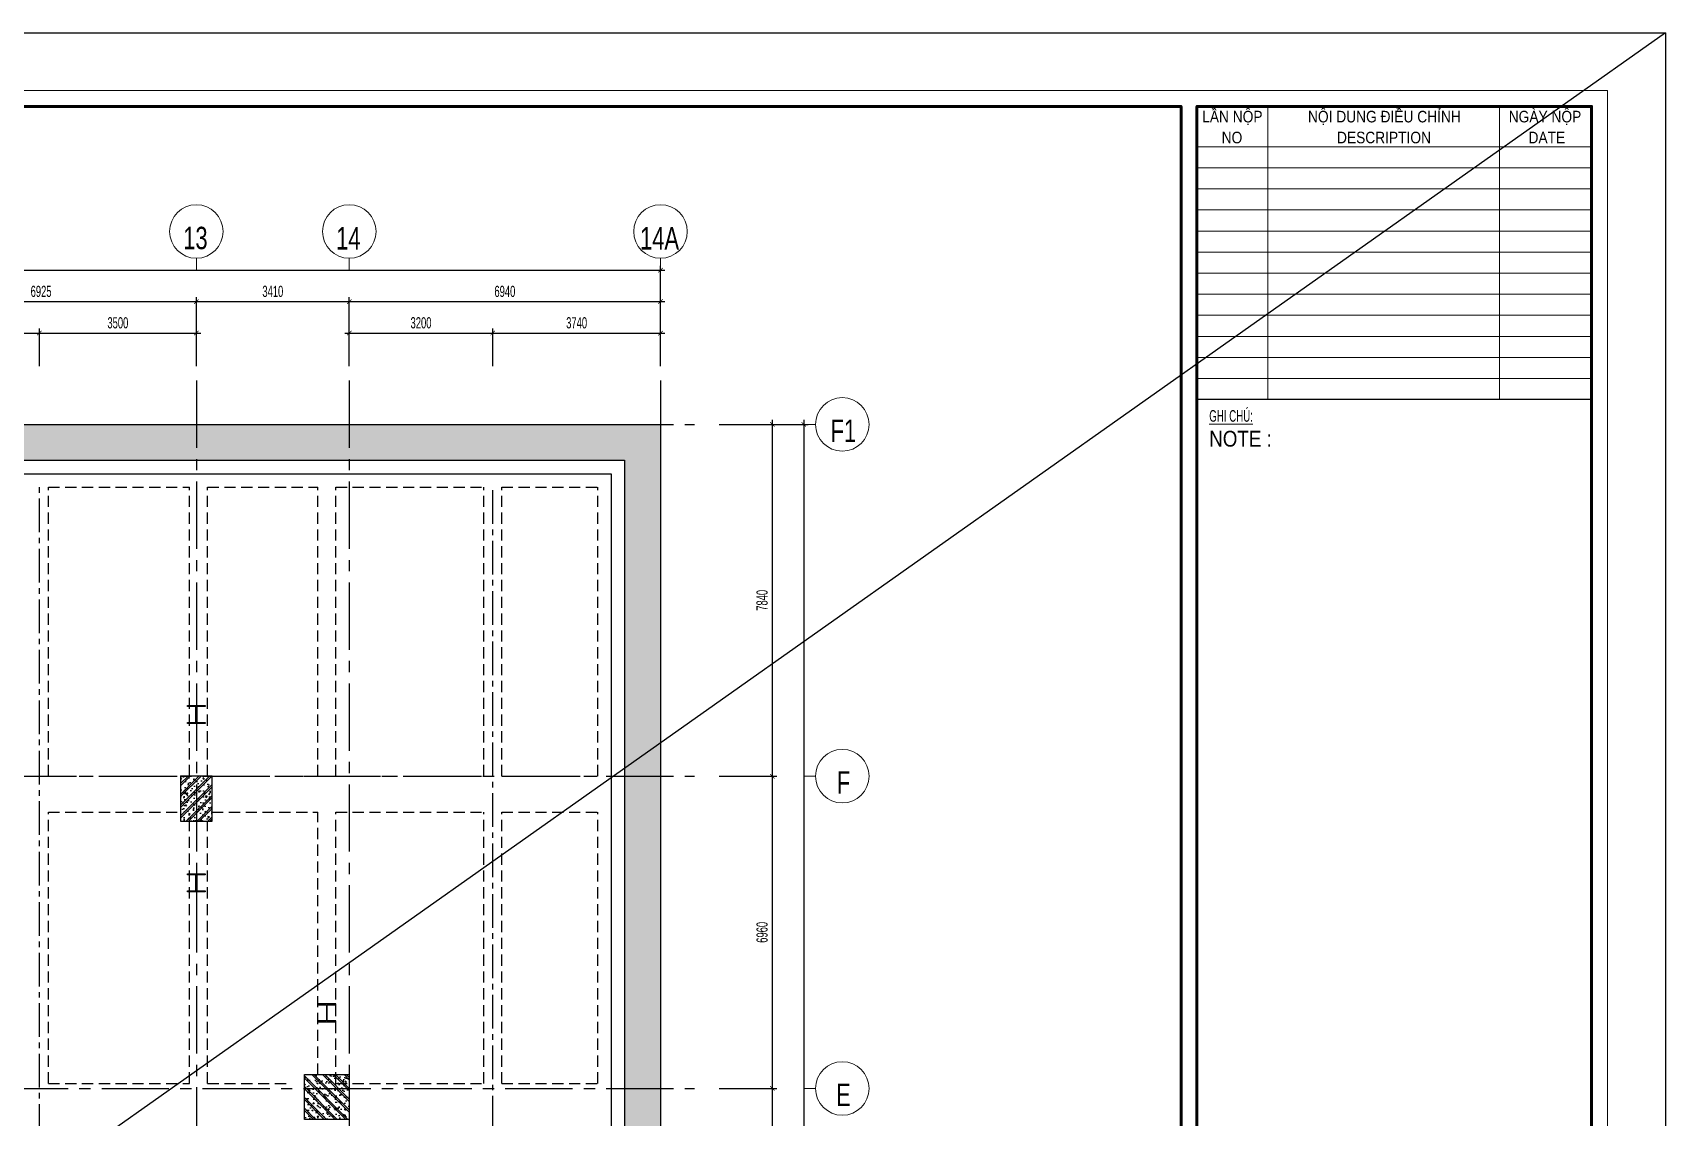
# Model space of a CAD drawing. Extents: x 71 to 1774126, y -14 to 415800.
# Drawn here: x 1612193 to 1648600, y 318197 to 342372 of the extents above; entities that cross this region are included whole.
import ezdxf

# ---------------------------------------------------------------- set-up
doc = ezdxf.new("R2010")
doc.units = 0
doc.header["$LTSCALE"] = 1000
doc.header["$MEASUREMENT"] = 0
doc.header["$PDMODE"] = 3
doc.linetypes.add('CENTER2', pattern=[1.125, 0.75, -0.125, 0.125, -0.125])
doc.linetypes.add('HIDDEN', pattern=[0.375, 0.25, -0.125])
doc.layers.get('0').update_dxf_attribs({"linetype": 'CONTINUOUS'})
doc.layers.get('Defpoints').update_dxf_attribs({"linetype": 'CONTINUOUS'})
for name, color, linetype, lineweight in [('CDC -TEXT KHUNG', 7, 'CONTINUOUS', 20), ('CDC-KHUNGTEN', 7, 'CONTINUOUS', 20), ('KCS_CHI', 1, 'CONTINUOUS', 15)]:
    doc.layers.add(name, color=color, linetype=linetype, lineweight=lineweight)
for name, color, linetype in [('CDC.01.AXIS', 160, 'CENTER2'), ('CDC.02.DIM', 1, 'CONTINUOUS'), ('CDC.03.BORDER', 3, 'CONTINUOUS'), ('CDC.04.HIDDEN', 8, 'HIDDEN'), ('CDC.05.STEEL', 4, 'CONTINUOUS'), ('CDC.06.TEXT', 2, 'CONTINUOUS'), ('CDC.09.COLUMN', 4, 'CONTINUOUS'), ('CDC.10.HATCH', 9, 'CONTINUOUS'), ('CDC.16.BIGTEXT', 6, 'CONTINUOUS')]:
    doc.layers.add(name, color=color, linetype=linetype)
doc.layers.add('KCS_Plotter', color=11, linetype='CONTINUOUS', plot=False)
doc.styles.add('ARIAL', font='arial.ttf', dxfattribs={"width": 0.6})
doc.styles.add('Arial_4', font='arial.ttf', dxfattribs={"width": 0.75, "height": 3})
doc.styles.add('KT CDC', font='arial.ttf', dxfattribs={"width": 0.85, "height": 200})
doc.dimstyles.new('100', dxfattribs={"dimscale": 100, "dimtxt": 2.5, "dimasz": 1, "dimexe": 1, "dimexo": 0, "dimgap": 1, "dimtad": 1, "dimdec": 0, "dimdsep": 46, "dimtxsty": 'ARIAL', "dimblk": 'ARCHTICK', "dimcen": 1, "dimdle": 1, "dimclrd": 1, "dimclre": 1, "dimclrt": 2, "dimadec": 0, "dimazin": 0, "dimtfac": 0.00072, "dimtdec": 0, "dimtix": 1, "dimtmove": 2, "dimatfit": 3, "dimldrblk": 'ARCHTICK', "dimfxl": 1, "dimtolj": 1, "dimarcsym": 0})

# ---------------------------------------------------------------- blocks, each defined once
blk = doc.blocks.new('TANG HAM')
at = {"layer": 'CDC.10.HATCH'}
h = blk.add_hatch(dxfattribs=at)
h.set_pattern_fill('CHAU-01', color=256, scale=70, style=0, pattern_type=2)
h.set_pattern_definition([(50, (0, 0), (502.08213, -43.92649), [52.5, -577.5]), (355, (0, 0), (-97.12593, 526.5345), [42, -462]), (100.4514, (41.84, -3.66), (404.95657, 482.60768), [44.61813, -490.79948]), (46.1842, (0, 140), (747.06873, -115.8633), [78.75, -866.25]), (96.6356, (62.26, 130.34), (654.2639, 681.8825), [66.9272, -736.1991]), (351.1842, (0, 140), (654.26336, 681.88302), [63, -693]), (21, (70, 105), (417.83494, -281.83322), [52.5, -577.5]), (326, (70, 105), (170.32073, 507.60503), [42, -462]), (71.4514, (104.8, 81.5), (588.15584, 225.77135), [44.61813, -490.79948]), (37.5, (0, 0), (8.511899, 233.025698), [0, -456.4, 0, -469, 0, -463.75]), (7.5, (0, 0), (184.148676, 276.0882), [0, -267.4, 0, -445.9, 0, -176.75]), (327.5, (-156.1, 0), (373.675705, -15.78841), [0, -175, 0, -546, 0, -724.5]), (317.5, (-226.1, 0), (408.23032, 70.07349), [0, -227.5, 0, -362.6, 0, -514.5]), (45, (0, 0), (-210.36427, 210.36427), []), (45, (0, 85.75), (-210.36427, 210.36427), [])])
h.paths.add_polyline_path([(1562833, 296090), (1562833, 333640), (1626193, 333640), (1626193, 300559), (1621725, 296090)])
h.paths.add_polyline_path([(1563633, 296890), (1563633, 332840), (1625393, 332840), (1625393, 300890), (1621393, 296890)], flags=16)
h = blk.add_hatch(dxfattribs=at)
h.set_pattern_fill('CHAU-01', color=256, scale=40, style=0, pattern_type=2)
h.set_pattern_definition([(230, (3196751.3, 629080.34), (-286.904073, 25.100854), [30, -330]), (175, (3196751.3, 629080.34), (55.500533, -300.876853), [24, -264]), (280.4514, (3196727.38, 629082.43), (-231.403753, -275.775817), [25.496076, -280.456845]), (226.1842, (3196751.3, 629000.34), (-426.89642, 66.207606), [45, -495]), (276.6356, (3196715.7, 629005.86), (-373.86508, -389.64715), [38.24412, -420.6852]), (171.1842, (3196751.3, 629000.34), (-373.86478, -389.64744), [36, -396]), (201, (3196711.3, 629020.34), (-238.76282, 161.047556), [30, -330]), (146, (3196711.3, 629020.34), (-97.326133, -290.06002), [24, -264]), (251.4514, (3196691.4, 629033.76), (-336.08905, -129.0122), [25.496076, -280.456845]), (217.5, (3196751.29, 629080.34), (-4.863942, -133.1575415), [0, -260.8, 0, -268, 0, -265]), (187.5, (3196751.29, 629080.34), (-105.227815, -157.764685), [0, -152.8, 0, -254.8, 0, -101]), (147.5, (3196840.49, 629080.34), (-213.5289745, 9.021949), [0, -100, 0, -312, 0, -414]), (137.5, (3196880.5, 629080.34), (-233.274468, -40.041993), [0, -130, 0, -207.2, 0, -294]), (225, (3196751.3, 629080.34), (120.208153, -120.208153), []), (225, (3196751.3, 629031.34), (120.208153, -120.208153), [])])
h.paths.add_polyline_path([(1615783, 324800), (1616193, 324800), (1616193, 325800), (1615783, 325800)])
h.paths.add_polyline_path([(1615493, 324800), (1615783, 324800), (1615783, 325800), (1615493, 325800)])
h = blk.add_hatch(dxfattribs=at)
h.set_pattern_fill('CHAU-01', color=256, scale=40, style=0, pattern_type=2)
h.set_pattern_definition([(130, (3308091.54, 13550.65), (-286.904073, -25.100854), [30, -330]), (185, (3308091.54, 13550.65), (55.500533, 300.876853), [24, -264]), (79.5486, (3308067.63, 13548.56), (-231.403753, 275.775817), [25.496076, -280.456845]), (133.8158, (3308091.54, 13630.65), (-426.89642, -66.207606), [45, -495]), (83.3644, (3308055.96, 13625.13), (-373.86508, 389.64715), [38.24412, -420.6852]), (188.8158, (3308091.54, 13630.65), (-373.86478, 389.64744), [36, -396]), (159, (3308051.54, 13610.65), (-238.76282, -161.047556), [30, -330]), (214, (3308051.54, 13610.65), (-97.326133, 290.06002), [24, -264]), (108.5486, (3308031.64, 13597.23), (-336.08905, 129.0122), [25.496076, -280.456845]), (142.5, (3308091.54, 13550.65), (-4.863942, 133.1575415), [0, -260.8, 0, -268, 0, -265]), (172.5, (3308091.54, 13550.65), (-105.227815, 157.764685), [0, -152.8, 0, -254.8, 0, -101]), (212.5, (3308180.74, 13550.65), (-213.5289745, -9.021949), [0, -100, 0, -312, 0, -414]), (222.5, (3308220.74, 13550.65), (-233.274468, 40.041993), [0, -130, 0, -207.2, 0, -294]), (135, (3308091.54, 13550.65), (120.208153, 120.208153), []), (135, (3308091.54, 13599.65), (120.208153, 120.208153), [])])
h.paths.add_polyline_path([(1618253, 319150), (1619253, 319150), (1619253, 318150), (1618253, 318150)])
at = {"layer": 'CDC.01.AXIS', "ltscale": 2}
for p, q in [((1615843, 334618), (1615843, 295176)), ((1619253, 334618), (1619253, 295176)), ((1626193, 334618), (1626193, 295176)), ((1561983, 333640), (1626948, 333640)), ((1561983, 325800), (1626948, 325800)), ((1561983, 318840), (1626948, 318840))]:
    blk.add_line(p, q, dxfattribs=at)
at = {"layer": 'CDC.09.COLUMN'}
for p, q in [((1616193, 325800), (1615493, 325800)), ((1615493, 325800), (1615493, 324800)), ((1616193, 324800), (1616193, 325800)), ((1615493, 324800), (1616193, 324800))]:
    blk.add_line(p, q, dxfattribs=at)
for points in [[(1562833, 296090), (1562833, 333640), (1626193, 333640), (1626193, 300559), (1621725, 296090)], [(1563633, 296890), (1563633, 332840), (1625393, 332840), (1625393, 300890), (1621393, 296890)], [(1619253, 319150), (1619253, 318150), (1618253, 318150), (1618253, 319150)]]:
    blk.add_lwpolyline(points, close=True, dxfattribs=at)
blk = doc.blocks.new('_ARCHTICK')
at = {"color": 0, "linetype": 'ByBlock', "const_width": 0.15}
blk.add_lwpolyline([(-0.5, -0.5), (0.5, 0.5)], dxfattribs=at)
blk = doc.blocks.new('*D38')
at = {"layer": 'CDC.02.DIM', "color": 1, "lineweight": -2, "transparency": 16777216}
for p, q in [((1628687, 315440), (1628687, 318940)), ((1627503, 318840), (1628787, 318840)), ((1627503, 315540), (1628787, 315540))]:
    blk.add_line(p, q, dxfattribs=at)
at = {"layer": 'Defpoints', "color": 0, "transparency": 16777216}
for p in [(1627503, 318840), (1628687, 318840), (1627503, 315540)]:
    blk.add_point(p, dxfattribs=at)
at = {"layer": 'CDC.02.DIM', "color": 1, "lineweight": -2, "transparency": 16777216, "xscale": 100, "yscale": 100, "zscale": 100}
for p, rotation in [((1628687, 318840), 90), ((1628687, 315540), 270)]:
    blk.add_blockref('_ARCHTICK', p, dxfattribs=dict(at, rotation=rotation))
at = {"layer": 'CDC.02.DIM', "color": 2, "transparency": 16777216, "insert": (1628459, 317190), "char_height": 250, "attachment_point": 5, "rotation": 90, "style": 'ARIAL'}
blk.add_mtext('\\A1;3300', dxfattribs=at)
blk = doc.blocks.new('*D39')
at = {"layer": 'CDC.02.DIM', "color": 1, "lineweight": -2, "transparency": 16777216}
for p, q in [((1628687, 318740), (1628687, 325900)), ((1627503, 325800), (1628787, 325800)), ((1627503, 318840), (1628787, 318840))]:
    blk.add_line(p, q, dxfattribs=at)
at = {"layer": 'Defpoints', "color": 0, "transparency": 16777216}
for p in [(1627503, 325800), (1628687, 325800), (1627503, 318840)]:
    blk.add_point(p, dxfattribs=at)
at = {"layer": 'CDC.02.DIM', "color": 1, "lineweight": -2, "transparency": 16777216, "xscale": 100, "yscale": 100, "zscale": 100}
for p, rotation in [((1628687, 325800), 90), ((1628687, 318840), 270)]:
    blk.add_blockref('_ARCHTICK', p, dxfattribs=dict(at, rotation=rotation))
at = {"layer": 'CDC.02.DIM', "color": 2, "transparency": 16777216, "insert": (1628459, 322320), "char_height": 250, "attachment_point": 5, "rotation": 90, "style": 'ARIAL'}
blk.add_mtext('\\A1;6960', dxfattribs=at)
blk = doc.blocks.new('*D40')
at = {"layer": 'CDC.02.DIM', "color": 1, "lineweight": -2, "transparency": 16777216}
for p, q in [((1627503, 333640), (1628787, 333640)), ((1628687, 325700), (1628687, 333740)), ((1627503, 325800), (1628787, 325800))]:
    blk.add_line(p, q, dxfattribs=at)
at = {"layer": 'Defpoints', "color": 0, "transparency": 16777216}
for p in [(1627503, 333640), (1628687, 333640), (1627503, 325800)]:
    blk.add_point(p, dxfattribs=at)
at = {"layer": 'CDC.02.DIM', "color": 1, "lineweight": -2, "transparency": 16777216, "xscale": 100, "yscale": 100, "zscale": 100}
for p, rotation in [((1628687, 333640), 90), ((1628687, 325800), 270)]:
    blk.add_blockref('_ARCHTICK', p, dxfattribs=dict(at, rotation=rotation))
at = {"layer": 'CDC.02.DIM', "color": 2, "transparency": 16777216, "insert": (1628459, 329720), "char_height": 250, "attachment_point": 5, "rotation": 90, "style": 'ARIAL'}
blk.add_mtext('\\A1;7840', dxfattribs=at)
blk = doc.blocks.new('*D34')
at = {"layer": 'CDC.02.DIM', "color": 1, "lineweight": -2, "transparency": 16777216}
for p, q in [((1628203, 333640), (1629487, 333640)), ((1629387, 333740), (1629387, 295990)), ((1628203, 296090), (1629487, 296090))]:
    blk.add_line(p, q, dxfattribs=at)
at = {"layer": 'Defpoints', "color": 0, "transparency": 16777216}
for p in [(1628203, 333640), (1628203, 296090), (1629387, 296090)]:
    blk.add_point(p, dxfattribs=at)
at = {"layer": 'CDC.02.DIM', "color": 1, "lineweight": -2, "transparency": 16777216, "xscale": 100, "yscale": 100, "zscale": 100}
for p, rotation in [((1629387, 333640), 90), ((1629387, 296090), 270)]:
    blk.add_blockref('_ARCHTICK', p, dxfattribs=dict(at, rotation=rotation))
at = {"layer": 'CDC.02.DIM', "color": 2, "transparency": 16777216, "insert": (1629159, 314865), "char_height": 250, "attachment_point": 5, "rotation": 90, "style": 'ARIAL'}
blk.add_mtext('\\A1;37550', dxfattribs=at)
blk = doc.blocks.new('*D42')
at = {"layer": 'CDC.02.DIM', "color": 1, "lineweight": -2, "transparency": 16777216}
for p, q in [((1609228, 335677), (1612443, 335677)), ((1609328, 334937), (1609328, 335777)), ((1612343, 334937), (1612343, 335777))]:
    blk.add_line(p, q, dxfattribs=at)
at = {"layer": 'Defpoints', "color": 0, "transparency": 16777216}
for p in [(1612343, 335677), (1609328, 334937), (1612343, 334937)]:
    blk.add_point(p, dxfattribs=at)
at = {"layer": 'CDC.02.DIM', "color": 1, "lineweight": -2, "transparency": 16777216, "xscale": 100, "yscale": 100, "zscale": 100, "rotation": 180}
blk.add_blockref('_ARCHTICK', (1609328, 335677), dxfattribs=at)
at = {"layer": 'CDC.02.DIM', "color": 1, "lineweight": -2, "transparency": 16777216, "xscale": 100, "yscale": 100, "zscale": 100}
blk.add_blockref('_ARCHTICK', (1612343, 335677), dxfattribs=at)
at = {"layer": 'CDC.02.DIM', "color": 2, "transparency": 16777216, "insert": (1610836, 335904), "char_height": 250, "attachment_point": 5, "style": 'ARIAL'}
blk.add_mtext('\\A1;3015', dxfattribs=at)
blk = doc.blocks.new('*D43')
at = {"layer": 'CDC.02.DIM', "color": 1, "lineweight": -2, "transparency": 16777216}
for p, q in [((1612243, 335677), (1615943, 335677)), ((1612343, 334937), (1612343, 335777)), ((1615843, 334937), (1615843, 335777))]:
    blk.add_line(p, q, dxfattribs=at)
at = {"layer": 'Defpoints', "color": 0, "transparency": 16777216}
for p in [(1615843, 335677), (1612343, 334937), (1615843, 334937)]:
    blk.add_point(p, dxfattribs=at)
at = {"layer": 'CDC.02.DIM', "color": 1, "lineweight": -2, "transparency": 16777216, "xscale": 100, "yscale": 100, "zscale": 100, "rotation": 180}
blk.add_blockref('_ARCHTICK', (1612343, 335677), dxfattribs=at)
at = {"layer": 'CDC.02.DIM', "color": 1, "lineweight": -2, "transparency": 16777216, "xscale": 100, "yscale": 100, "zscale": 100}
blk.add_blockref('_ARCHTICK', (1615843, 335677), dxfattribs=at)
at = {"layer": 'CDC.02.DIM', "color": 2, "transparency": 16777216, "insert": (1614093, 335904), "char_height": 250, "attachment_point": 5, "style": 'ARIAL'}
blk.add_mtext('\\A1;3500', dxfattribs=at)
blk = doc.blocks.new('*D44')
at = {"layer": 'CDC.02.DIM', "color": 1, "lineweight": -2, "transparency": 16777216}
for p, q in [((1619153, 335677), (1622553, 335677)), ((1619253, 334937), (1619253, 335777)), ((1622453, 334937), (1622453, 335777))]:
    blk.add_line(p, q, dxfattribs=at)
at = {"layer": 'Defpoints', "color": 0, "transparency": 16777216}
for p in [(1622453, 335677), (1619253, 334937), (1622453, 334937)]:
    blk.add_point(p, dxfattribs=at)
at = {"layer": 'CDC.02.DIM', "color": 1, "lineweight": -2, "transparency": 16777216, "xscale": 100, "yscale": 100, "zscale": 100, "rotation": 180}
blk.add_blockref('_ARCHTICK', (1619253, 335677), dxfattribs=at)
at = {"layer": 'CDC.02.DIM', "color": 1, "lineweight": -2, "transparency": 16777216, "xscale": 100, "yscale": 100, "zscale": 100}
blk.add_blockref('_ARCHTICK', (1622453, 335677), dxfattribs=at)
at = {"layer": 'CDC.02.DIM', "color": 2, "transparency": 16777216, "insert": (1620853, 335904), "char_height": 250, "attachment_point": 5, "style": 'ARIAL'}
blk.add_mtext('\\A1;3200', dxfattribs=at)
blk = doc.blocks.new('*D45')
at = {"layer": 'CDC.02.DIM', "color": 1, "lineweight": -2, "transparency": 16777216}
for p, q in [((1622353, 335677), (1626293, 335677)), ((1622453, 334937), (1622453, 335777)), ((1626193, 334937), (1626193, 335777))]:
    blk.add_line(p, q, dxfattribs=at)
at = {"layer": 'Defpoints', "color": 0, "transparency": 16777216}
for p in [(1626193, 335677), (1622453, 334937), (1626193, 334937)]:
    blk.add_point(p, dxfattribs=at)
at = {"layer": 'CDC.02.DIM', "color": 1, "lineweight": -2, "transparency": 16777216, "xscale": 100, "yscale": 100, "zscale": 100, "rotation": 180}
blk.add_blockref('_ARCHTICK', (1622453, 335677), dxfattribs=at)
at = {"layer": 'CDC.02.DIM', "color": 1, "lineweight": -2, "transparency": 16777216, "xscale": 100, "yscale": 100, "zscale": 100}
blk.add_blockref('_ARCHTICK', (1626193, 335677), dxfattribs=at)
at = {"layer": 'CDC.02.DIM', "color": 2, "transparency": 16777216, "insert": (1624323, 335904), "char_height": 250, "attachment_point": 5, "style": 'ARIAL'}
blk.add_mtext('\\A1;3740', dxfattribs=at)
blk = doc.blocks.new('*D63')
at = {"layer": 'CDC.02.DIM', "color": 1, "lineweight": -2, "transparency": 16777216}
for p, q in [((1608918, 334937), (1608918, 336477)), ((1615843, 334937), (1615843, 336477)), ((1608818, 336377), (1615943, 336377))]:
    blk.add_line(p, q, dxfattribs=at)
at = {"layer": 'Defpoints', "color": 0, "transparency": 16777216}
for p in [(1615843, 336377), (1608918, 334937), (1615843, 334937)]:
    blk.add_point(p, dxfattribs=at)
at = {"layer": 'CDC.02.DIM', "color": 1, "lineweight": -2, "transparency": 16777216, "xscale": 100, "yscale": 100, "zscale": 100, "rotation": 180}
blk.add_blockref('_ARCHTICK', (1608918, 336377), dxfattribs=at)
at = {"layer": 'CDC.02.DIM', "color": 1, "lineweight": -2, "transparency": 16777216, "xscale": 100, "yscale": 100, "zscale": 100}
blk.add_blockref('_ARCHTICK', (1615843, 336377), dxfattribs=at)
at = {"layer": 'CDC.02.DIM', "color": 2, "transparency": 16777216, "insert": (1612381, 336604), "char_height": 250, "attachment_point": 5, "style": 'ARIAL'}
blk.add_mtext('\\A1;6925', dxfattribs=at)
blk = doc.blocks.new('*D64')
at = {"layer": 'CDC.02.DIM', "color": 1, "lineweight": -2, "transparency": 16777216}
for p, q in [((1615843, 334937), (1615843, 336477)), ((1619253, 334937), (1619253, 336477)), ((1615743, 336377), (1619353, 336377))]:
    blk.add_line(p, q, dxfattribs=at)
at = {"layer": 'Defpoints', "color": 0, "transparency": 16777216}
for p in [(1619253, 336377), (1615843, 334937), (1619253, 334937)]:
    blk.add_point(p, dxfattribs=at)
at = {"layer": 'CDC.02.DIM', "color": 1, "lineweight": -2, "transparency": 16777216, "xscale": 100, "yscale": 100, "zscale": 100, "rotation": 180}
blk.add_blockref('_ARCHTICK', (1615843, 336377), dxfattribs=at)
at = {"layer": 'CDC.02.DIM', "color": 1, "lineweight": -2, "transparency": 16777216, "xscale": 100, "yscale": 100, "zscale": 100}
blk.add_blockref('_ARCHTICK', (1619253, 336377), dxfattribs=at)
at = {"layer": 'CDC.02.DIM', "color": 2, "transparency": 16777216, "insert": (1617548, 336604), "char_height": 250, "attachment_point": 5, "style": 'ARIAL'}
blk.add_mtext('\\A1;3410', dxfattribs=at)
blk = doc.blocks.new('*D65')
at = {"layer": 'CDC.02.DIM', "color": 1, "lineweight": -2, "transparency": 16777216}
for p, q in [((1619253, 334937), (1619253, 336477)), ((1626193, 334937), (1626193, 336477)), ((1619153, 336377), (1626293, 336377))]:
    blk.add_line(p, q, dxfattribs=at)
at = {"layer": 'Defpoints', "color": 0, "transparency": 16777216}
for p in [(1626193, 336377), (1619253, 334937), (1626193, 334937)]:
    blk.add_point(p, dxfattribs=at)
at = {"layer": 'CDC.02.DIM', "color": 1, "lineweight": -2, "transparency": 16777216, "xscale": 100, "yscale": 100, "zscale": 100, "rotation": 180}
blk.add_blockref('_ARCHTICK', (1619253, 336377), dxfattribs=at)
at = {"layer": 'CDC.02.DIM', "color": 1, "lineweight": -2, "transparency": 16777216, "xscale": 100, "yscale": 100, "zscale": 100}
blk.add_blockref('_ARCHTICK', (1626193, 336377), dxfattribs=at)
at = {"layer": 'CDC.02.DIM', "color": 2, "transparency": 16777216, "insert": (1622723, 336604), "char_height": 250, "attachment_point": 5, "style": 'ARIAL'}
blk.add_mtext('\\A1;6940', dxfattribs=at)
blk = doc.blocks.new('*D46')
at = {"layer": 'CDC.02.DIM', "color": 1, "lineweight": -2, "transparency": 16777216}
for p, q in [((1562833, 335737), (1562833, 337177)), ((1626193, 335737), (1626193, 337177)), ((1562733, 337077), (1626293, 337077))]:
    blk.add_line(p, q, dxfattribs=at)
at = {"layer": 'Defpoints', "color": 0, "transparency": 16777216}
for p in [(1626193, 337077), (1562833, 335737), (1626193, 335737)]:
    blk.add_point(p, dxfattribs=at)
at = {"layer": 'CDC.02.DIM', "color": 1, "lineweight": -2, "transparency": 16777216, "xscale": 100, "yscale": 100, "zscale": 100, "rotation": 180}
blk.add_blockref('_ARCHTICK', (1562833, 337077), dxfattribs=at)
at = {"layer": 'CDC.02.DIM', "color": 1, "lineweight": -2, "transparency": 16777216, "xscale": 100, "yscale": 100, "zscale": 100}
blk.add_blockref('_ARCHTICK', (1626193, 337077), dxfattribs=at)
at = {"layer": 'CDC.02.DIM', "color": 2, "transparency": 16777216, "insert": (1594513, 337304), "char_height": 250, "attachment_point": 5, "style": 'ARIAL'}
blk.add_mtext('\\A1;63360', dxfattribs=at)
blk = doc.blocks.new('KINGPOST')
at = {"layer": 'CDC.05.STEEL', "color": 4}
for p, q in [((1656675, 236723, 0), (1656675, 236744, 0)), ((1656675, 236744, 0), (1657075, 236744, 0)), ((1656865, 236723, 0), (1656675, 236723, 0)), ((1656865, 236364, 0), (1656865, 236723, 0)), ((1657075, 236723, 0), (1656884, 236723, 0)), ((1656884, 236723, 0), (1656884, 236364, 0)), ((1657075, 236744, 0), (1657075, 236723, 0)), ((1656675, 236344, 0), (1656675, 236364, 0)), ((1656675, 236364, 0), (1656865, 236364, 0)), ((1657075, 236344, 0), (1656675, 236344, 0)), ((1656884, 236364, 0), (1657075, 236364, 0)), ((1657075, 236364, 0), (1657075, 236344, 0))]:
    blk.add_line(p, q, dxfattribs=at)
blk = doc.blocks.new('KHUNG TEN')
at = {"layer": 'CDC-KHUNGTEN', "color": 8, "lineweight": 9}
for p, q in [((76550, 58000), (76550, 52433)), ((80950, 58000), (80950, 52433)), ((82700, 57233), (75200, 57233)), ((82700, 56833), (75200, 56833)), ((82700, 56433), (75200, 56433)), ((82700, 56033), (75200, 56033)), ((82700, 55633), (75200, 55633)), ((82700, 55233), (75200, 55233)), ((82700, 54833), (75200, 54833)), ((82700, 54433), (75200, 54433)), ((82700, 54033), (75200, 54033)), ((82700, 53633), (75200, 53633)), ((82700, 53233), (75200, 53233)), ((82700, 52833), (75200, 52833))]:
    blk.add_line(p, q, dxfattribs=at)
at = {"layer": 'CDC-KHUNGTEN', "color": 6, "lineweight": 25}
blk.add_line((82700, 52433), (75200, 52433), dxfattribs=at)
at = {"layer": 'CDC-KHUNGTEN', "color": 8}
blk.add_lwpolyline([(75096, 1100), (83000, 1100), (83000, 58300), (3000, 58300), (3000, 1100), (75096, 1100)], dxfattribs=at)
at = {"layer": 'CDC-KHUNGTEN', "color": 255, "lineweight": 60}
blk.add_lwpolyline([(74900, 1400), (74900, 58000), (3300, 58000), (3300, 1400), (74900, 1400)], close=True, dxfattribs=at)
blk.add_lwpolyline([(75200, 1400), (82700, 1400), (82700, 58000), (75200, 58000), (75200, 1400)], dxfattribs=at)
at = {"layer": 'Defpoints', "color": 1, "ltscale": 0.2}
blk.add_lwpolyline([(0, 0), (0, 59400), (84100, 59400), (84100, 0), (0, 0)], close=True, dxfattribs=at)
at = {"layer": 'CDC -TEXT KHUNG', "color": 7, "style": 'KT CDC', "width": 0.85}
for s, p in [('NO', (75672, 57299)), ('DESCRIPTION', (77863, 57299)), ('DATE', (81501, 57299))]:
    blk.add_text(s, height=220, dxfattribs=at).set_placement(p)
at = {"layer": 'CDC -TEXT KHUNG', "char_height": 220, "attachment_point": 2, "line_spacing_factor": 0.941778, "style": 'KT CDC'}
for s, insert, width in [('LẦN NỘP', (75875, 57916), 1464.22), ('NỘI DUNG ĐIỀU CHỈNH', (78763, 57916), 3699.71), ('NGÀY NỘP', (81814, 57916), 1755.59)]:
    blk.add_mtext(s, dxfattribs=dict(at, insert=insert, width=width))
at = {"layer": 'CDC-KHUNGTEN', "color": 7, "style": 'Arial_4', "width": 0.85}
blk.add_text('NOTE :', height=300, dxfattribs=at).set_placement((75436, 51540))
at = {"layer": 'CDC-KHUNGTEN', "color": 6, "insert": (75436, 52233), "char_height": 220, "width": 1881.96, "attachment_point": 1, "style": 'ARIAL'}
blk.add_mtext('{\\LGHI CHÚ:}', dxfattribs=at)

msp = doc.modelspace()

# ---------------------------------------------------------------- linework, layer by layer
at = {"layer": 'CDC.01.AXIS'}
for p, q in [((1612343.1, 297490.2), (1612343.1, 332240.2)), ((1622453.1, 298798.7), (1622453.1, 332240.2))]:
    msp.add_line(p, q, dxfattribs=at)
at = {"layer": 'CDC.03.BORDER'}
msp.add_lwpolyline([(1608628.1, 332540.2), (1625093.1, 332540.2), (1625093.1, 301014.4), (1621268.9, 297190.2), (1563933.1, 297190.2), (1563933.1, 315290.2)], dxfattribs=at)
at = {"layer": 'CDC.04.HIDDEN'}
for p, q in [((1612543.1, 332240.2), (1615693.1, 332240.2)), ((1612543.1, 325800.2), (1612543.1, 332240.2)), ((1615693.1, 325800.2), (1615693.1, 332240.2)), ((1616093.1, 332240.2), (1618553.1, 332240.2)), ((1616093.1, 325800.2), (1616093.1, 332240.2)), ((1618553.1, 325800.2), (1618553.1, 332240.2)), ((1618953.1, 325800.2), (1618953.1, 332240.2)), ((1618953.1, 332240.2), (1622253.1, 332240.2)), ((1622253.1, 325800.2), (1622253.1, 332240.2)), ((1622653.1, 325800.2), (1622653.1, 332240.2)), ((1622653.1, 332240.2), (1624793.1, 332240.2)), ((1624793.1, 325800.2), (1624793.1, 332240.2)), ((1612543.1, 325800.2), (1615693.1, 325800.2)), ((1616093.1, 325800.2), (1618553.1, 325800.2)), ((1618953.1, 325800.2), (1622253.1, 325800.2)), ((1622653.1, 325800.2), (1624793.1, 325800.2)), ((1612543.1, 318950.2), (1612543.1, 325000.2)), ((1612543.1, 325000.2), (1615493.1, 325000.2)), ((1615693.1, 318950.2), (1615693.1, 324800.2)), ((1616093.1, 318950.2), (1616093.1, 324800.2)), ((1616193.1, 325000.2), (1618553.1, 325000.2)), ((1618553.1, 319150.2), (1618553.1, 325000.2)), ((1618953.1, 318950.2), (1618953.1, 325000.2)), ((1618953.1, 325000.2), (1622253.1, 325000.2)), ((1622253.1, 318950.2), (1622253.1, 325000.2)), ((1622653.1, 318950.2), (1622653.1, 325000.2)), ((1622653.1, 325000.2), (1624793.1, 325000.2)), ((1624793.1, 318950.2), (1624793.1, 325000.2)), ((1612543.1, 318950.2), (1615693.1, 318950.2)), ((1616093.1, 318950.2), (1617953.1, 318950.2)), ((1618953.1, 318950.2), (1622253.1, 318950.2)), ((1622653.1, 318950.2), (1624793.1, 318950.2))]:
    msp.add_line(p, q, dxfattribs=at)
at = {"layer": 'KCS_CHI'}
for p, q in [((1615843.1, 337076.7), (1615843.1, 337344.7)), ((1619253.1, 337076.7), (1619253.1, 337344.7)), ((1626193.1, 337076.7), (1626193.1, 337344.7)), ((1629387.1, 333640.2), (1629650.7, 333640.2)), ((1629387.1, 325800.2), (1629650.7, 325800.2)), ((1629387.1, 318840.2), (1629650.7, 318840.2))]:
    msp.add_line(p, q, dxfattribs=at)
for centre in [(1615843.1, 337941.3), (1619253.1, 337941.3), (1626193.1, 337941.3), (1630247.2, 333640.2), (1630247.2, 325800.2), (1630247.2, 318840.2)]:
    msp.add_circle(centre, 596.6, dxfattribs=at)
at = {"layer": 'KCS_Plotter'}
msp.add_line((1648599.7, 342371.6), (1549882.2, 272647.3), dxfattribs=at)

# ---------------------------------------------------------------- block references
at = {"layer": 'CDC.05.STEEL', "rotation": 180}
for p in [(3272717.8, 563719, 0), (3272717.8, 559969, 0)]:
    msp.add_blockref('KINGPOST', p, dxfattribs=at)
at = {"layer": 'CDC.05.STEEL', "xscale": -1}
msp.add_blockref('KINGPOST', (3275627.8, 83981.4, 0), dxfattribs=at)
at = {"layer": 'CDC.06.TEXT', "xscale": 1.173810693645805, "yscale": 1.173810693645805, "zscale": 1.173810693645805}
msp.add_blockref('KHUNG TEN', (1549882.2, 272647.3), dxfattribs=at)
at = {"layer": 'CDC.10.HATCH'}
msp.add_blockref('TANG HAM', (0, 0), dxfattribs=at)

# ---------------------------------------------------------------- texts
at = {"layer": 'CDC.16.BIGTEXT', "char_height": 500, "width": 464.64, "attachment_point": 8, "line_spacing_factor": 0.938532}
for s, insert in [('{\\fArial|b0|i0|c0|p34;\\W0.7;13}', (1615822.1, 337538.4)), ('{\\fArial|b0|i0|c0|p34;\\W0.7;14}', (1619232.1, 337538.4)), ('{\\fArial|b0|i0|c0|p34;\\W0.7;14A}', (1626172.1, 337538.4)), ('{\\fArial|b0|i0|c0|p34;\\W0.7;F1}', (1630272.4, 333249.5)), ('{\\fArial|b0|i0|c0|p34;\\W0.7;F}', (1630272.4, 325409.5)), ('{\\fArial|b0|i0|c0|p34;\\W0.7;E}', (1630272.4, 318449.5))]:
    msp.add_mtext(s, dxfattribs=dict(at, insert=insert))

# ---------------------------------------------------------------- dimensions: what is measured, and where the dimension line sits
at = {"layer": 'CDC.02.DIM'}
for base, p1, p2, picture, middle in [((1626193.1, 337076.7), (1562833.1, 335737.5), (1626193.1, 335737.5), '*D46', (1594513.1, 337304.4)), ((1615843.1, 336376.7), (1608918.1, 334937.5), (1615843.1, 334937.5), '*D63', (1612380.6, 336604.4)), ((1619253.1, 336376.7), (1615843.1, 334937.5), (1619253.1, 334937.5), '*D64', (1617548.1, 336604.4)), ((1626193.1, 336376.7), (1619253.1, 334937.5), (1626193.1, 334937.5), '*D65', (1622723.1, 336604.4)), ((1612343.1, 335676.7), (1609328.1, 334937.5), (1612343.1, 334937.5), '*D42', (1610835.6, 335904.4)), ((1615843.1, 335676.7), (1612343.1, 334937.5), (1615843.1, 334937.5), '*D43', (1614093.1, 335904.4)), ((1622453.1, 335676.7), (1619253.1, 334937.5), (1622453.1, 334937.5), '*D44', (1620853.1, 335904.4)), ((1626193.1, 335676.7), (1622453.1, 334937.5), (1626193.1, 334937.5), '*D45', (1624323.1, 335904.4))]:
    dim = msp.add_linear_dim(base=base, p1=p1, p2=p2, dimstyle='100', dxfattribs=at)
    dim.commit()
    dim.dimension.update_dxf_attribs({"geometry": picture, "text_midpoint": middle})
for base, p1, p2, picture, middle in [((1628687.1, 333640.2), (1627503.1, 325800.2), (1627503.1, 333640.2), '*D40', (1628459.5, 329720.2)), ((1629387.1, 296090.2), (1628203.1, 333640.2), (1628203.1, 296090.2), '*D34', (1629159.4, 314865.2)), ((1628687.1, 325800.2), (1627503.1, 318840.2), (1627503.1, 325800.2), '*D39', (1628459.5, 322320.2)), ((1628687.1, 318840.2), (1627503.1, 315540.2), (1627503.1, 318840.2), '*D38', (1628459.4, 317190.2))]:
    dim = msp.add_linear_dim(base=base, p1=p1, p2=p2, angle=90, dimstyle='100', dxfattribs=at)
    dim.commit()
    dim.dimension.update_dxf_attribs({"geometry": picture, "text_midpoint": middle})

doc.saveas('drawing.dxf')
